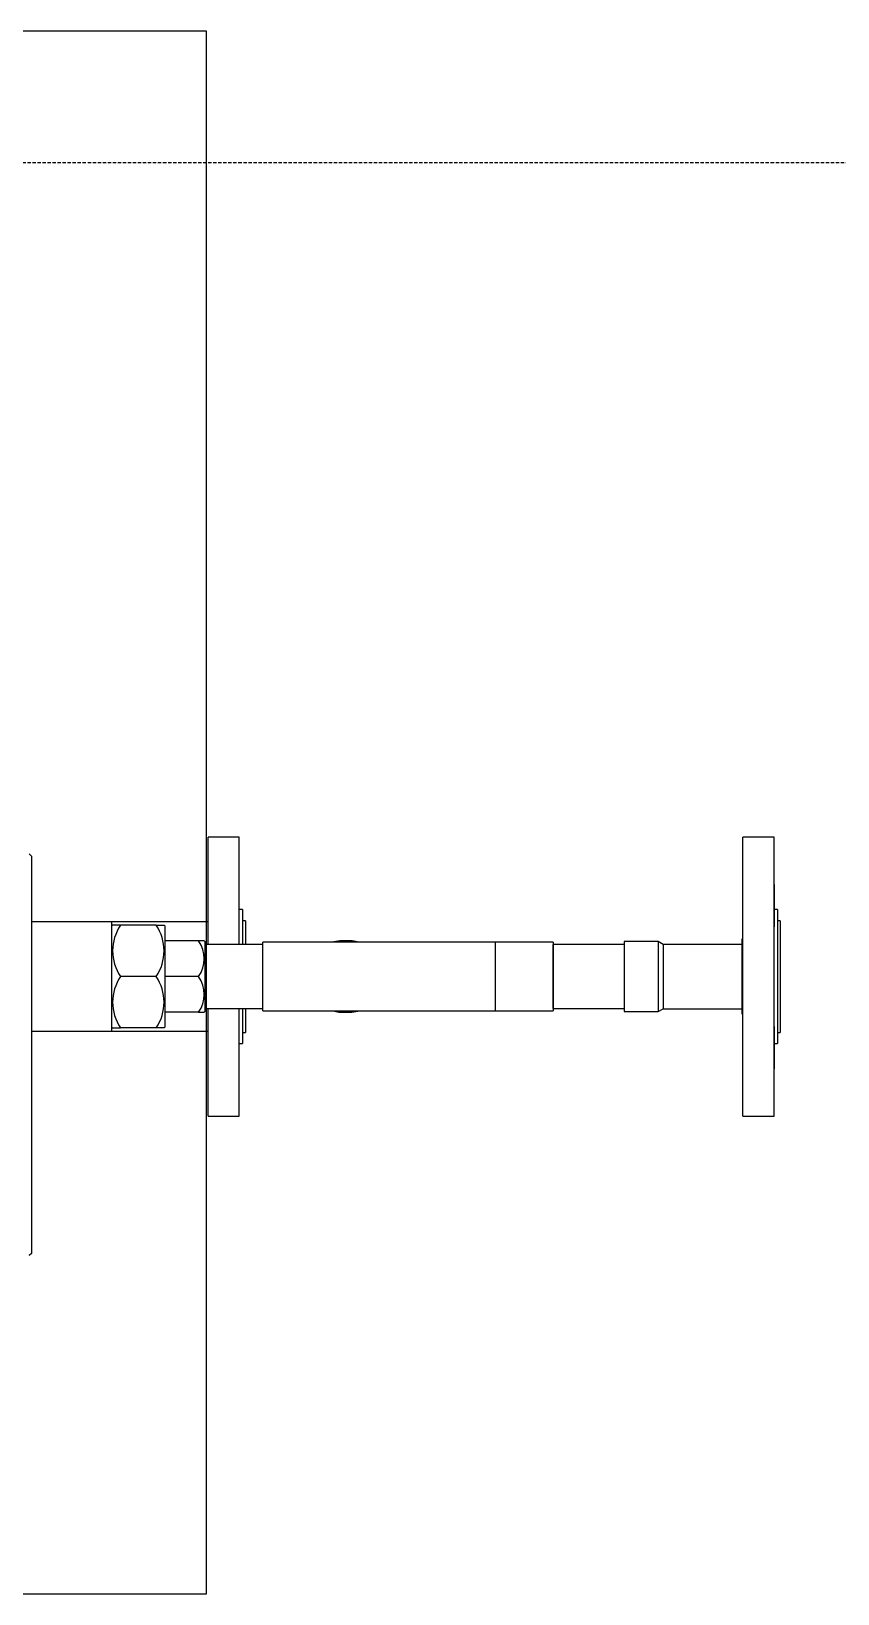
# Model space of a CAD drawing. Header units: millimetres. Extents: x 5204 to 163252, y 3613 to 115772.
# Drawn here: x 39447 to 39809, y 33405 to 34105 of the extents above; entities that cross this region are included whole.
import ezdxf

# ---------------------------------------------------------------- set-up
doc = ezdxf.new("R2010")
doc.units = ezdxf.units.MM
doc.header["$LTSCALE"] = 0.2
doc.linetypes.add('HIDDEN', pattern=[0.375, 0.25, -0.125])
doc.layers.add('0-1', color=7, linetype='Continuous')

msp = doc.modelspace()

# ---------------------------------------------------------------- linework, layer by layer
at = {"layer": '0-1', "color": 7, "linetype": 'Continuous'}
for p, q in [((39526.06, 34105.34), (38596.06, 34105.34)), ((39526.06, 33405.34), (39526.06, 34105.34)), ((39540.69, 33744.34), (39526.69, 33744.34)), ((39526.69, 33696.14), (39526.69, 33744.34)), ((39540.69, 33744.34), (39526.69, 33744.34)), ((39526.69, 33696.14), (39526.69, 33744.34)), ((39540.69, 33696.14), (39540.69, 33744.34)), ((39540.69, 33696.14), (39540.69, 33744.34)), ((39780.29, 33744.34), (39766.29, 33744.34)), ((39766.29, 33619.34), (39766.29, 33744.34)), ((39780.29, 33619.34), (39780.29, 33744.34)), ((39446.56, 33736.83), (39447.56, 33735.81)), ((39446.56, 33736.83), (39447.56, 33735.81)), ((39446.58, 33736.85), (39447.58, 33735.85)), ((39447.56, 33735.81), (39447.56, 33716.84)), ((39447.56, 33735.81), (39447.56, 33716.84)), ((39447.58, 33735.85), (39447.58, 33716.85)), ((39780.29, 33723.16), (39780.29, 33704.16)), ((39780.29, 33723.16), (39780.29, 33711.84)), ((39447.56, 33716.84), (39447.56, 33576.84)), ((39447.56, 33716.84), (39447.56, 33576.84)), ((39447.58, 33716.85), (39447.58, 33576.85)), ((39483.46, 33706.34), (39447.56, 33706.34)), ((39483.46, 33706.34), (39447.56, 33706.34)), ((39483.46, 33706.34), (39483.46, 33657.34)), ((39526.69, 33706.34), (39483.46, 33706.34)), ((39483.46, 33706.34), (39483.46, 33657.34)), ((39526.69, 33706.34), (39483.46, 33706.34)), ((39542.19, 33711.84), (39540.69, 33711.84)), ((39542.19, 33711.84), (39540.69, 33711.84)), ((39542.19, 33711.84), (39542.19, 33696.14)), ((39542.19, 33711.84), (39542.19, 33696.14)), ((39543.46, 33706.84), (39542.19, 33706.84)), ((39543.46, 33706.84), (39542.19, 33706.84)), ((39543.46, 33706.84), (39543.46, 33696.14)), ((39543.46, 33706.84), (39543.46, 33696.14)), ((39781.79, 33711.84), (39780.29, 33711.84)), ((39781.79, 33711.84), (39781.79, 33651.84)), ((39783.06, 33706.84), (39781.79, 33706.84)), ((39783.06, 33706.84), (39783.06, 33656.84)), ((39483.92, 33704.86), (39483.46, 33704.4)), ((39483.92, 33704.86), (39483.46, 33704.4)), ((39487.46, 33704.84), (39483.9, 33704.84)), ((39487.46, 33704.84), (39483.9, 33704.84)), ((39503.46, 33704.84), (39487.46, 33704.84)), ((39503.46, 33704.84), (39487.46, 33704.84)), ((39503.46, 33704.84), (39507.02, 33704.84)), ((39503.46, 33704.84), (39507.02, 33704.84)), ((39507.46, 33704.4), (39507, 33704.86)), ((39507.46, 33704.4), (39507, 33704.86)), ((39507.46, 33659.29), (39507.46, 33704.4)), ((39507.46, 33659.29), (39507.46, 33704.4)), ((39507.46, 33661.84), (39507.46, 33701.84)), ((39507.46, 33661.84), (39507.46, 33701.84)), ((39766.29, 33698.59), (39765.79, 33698.59)), ((39765.79, 33698.59), (39765.79, 33665.09)), ((39522.48, 33697.84), (39507.46, 33697.84)), ((39524.96, 33697.84), (39522.48, 33697.84)), ((39525.46, 33697.34), (39524.94, 33697.87)), ((39525.46, 33666.34), (39525.46, 33697.34)), ((39525.46, 33666.97), (39525.46, 33696.72)), ((39551.26, 33696.14), (39525.46, 33696.14)), ((39655.43, 33697.22), (39551.26, 33697.22)), ((39551.26, 33666.47), (39551.26, 33697.22)), ((39582.98, 33697.35), (39582.58, 33697.25)), ((39585.78, 33697.85), (39582.98, 33697.35)), ((39591.05, 33697.84), (39585.75, 33697.84)), ((39588.68, 33697.45), (39587.88, 33697.25)), ((39591.48, 33697.85), (39588.68, 33697.45)), ((39594.18, 33697.25), (39591.48, 33697.85)), ((39681.26, 33697.22), (39655.43, 33697.22)), ((39681.26, 33697.22), (39681.26, 33666.47)), ((39681.26, 33667.47), (39681.26, 33696.22)), ((39713.06, 33696.14), (39681.26, 33696.14)), ((39713.06, 33697.51), (39713.06, 33666.17)), ((39728.4, 33697.51), (39713.06, 33697.51)), ((39728.4, 33697.51), (39728.4, 33666.17)), ((39730.55, 33696.24), (39728.4, 33697.51)), ((39765.79, 33696.24), (39730.55, 33696.24)), ((39730.55, 33696.24), (39730.55, 33667.44)), ((39783.06, 33697.24), (39783.06, 33666.44)), ((39503.46, 33681.84), (39487.46, 33681.84)), ((39503.46, 33681.84), (39487.46, 33681.84)), ((39522.48, 33681.84), (39507.46, 33681.84)), ((39522.48, 33665.84), (39507.46, 33665.84)), ((39522.48, 33665.84), (39524.96, 33665.84)), ((39524.94, 33665.82), (39525.46, 33666.34)), ((39525.46, 33667.54), (39551.26, 33667.54)), ((39526.69, 33619.34), (39526.69, 33667.54)), ((39526.69, 33619.34), (39526.69, 33667.54)), ((39540.69, 33619.34), (39540.69, 33667.54)), ((39540.69, 33619.34), (39540.69, 33667.54)), ((39542.19, 33667.54), (39542.19, 33651.84)), ((39542.19, 33667.54), (39542.19, 33651.84)), ((39543.46, 33667.54), (39543.46, 33656.84)), ((39543.46, 33667.54), (39543.46, 33656.84)), ((39551.26, 33666.47), (39655.43, 33666.47)), ((39582.58, 33666.45), (39585.28, 33665.85)), ((39585.28, 33665.85), (39585.78, 33665.85)), ((39585.75, 33665.84), (39591.05, 33665.84)), ((39587.88, 33666.45), (39590.58, 33665.85)), ((39590.58, 33665.85), (39591.08, 33665.85)), ((39591.08, 33665.85), (39593.78, 33666.35)), ((39593.78, 33666.35), (39594.18, 33666.45)), ((39655.43, 33666.47), (39681.26, 33666.47)), ((39681.26, 33667.54), (39713.06, 33667.54)), ((39713.06, 33666.17), (39728.4, 33666.17)), ((39728.4, 33666.17), (39730.55, 33667.44)), ((39730.55, 33667.44), (39765.79, 33667.44)), ((39765.79, 33665.09), (39766.29, 33665.09)), ((39447.56, 33657.34), (39483.46, 33657.34)), ((39447.56, 33657.34), (39526.69, 33657.34)), ((39447.56, 33657.34), (39483.46, 33657.34)), ((39447.56, 33657.34), (39526.69, 33657.34)), ((39483.46, 33659.29), (39483.92, 33658.83)), ((39483.46, 33659.29), (39483.92, 33658.83)), ((39483.9, 33658.84), (39487.46, 33658.84)), ((39483.9, 33658.84), (39487.46, 33658.84)), ((39503.46, 33658.84), (39487.46, 33658.84)), ((39503.46, 33658.84), (39487.46, 33658.84)), ((39507.02, 33658.84), (39503.46, 33658.84)), ((39507.02, 33658.84), (39503.46, 33658.84)), ((39507, 33658.83), (39507.46, 33659.29)), ((39542.19, 33656.84), (39543.46, 33656.84)), ((39542.19, 33656.84), (39543.46, 33656.84)), ((39780.29, 33659.53), (39780.29, 33640.53)), ((39781.79, 33656.84), (39783.06, 33656.84)), ((39540.69, 33651.84), (39542.19, 33651.84)), ((39540.69, 33651.84), (39542.19, 33651.84)), ((39780.29, 33651.84), (39781.79, 33651.84)), ((39780.29, 33651.84), (39780.29, 33640.53)), ((39526.69, 33619.34), (39540.69, 33619.34)), ((39526.69, 33619.34), (39540.69, 33619.34)), ((39766.29, 33619.34), (39780.29, 33619.34)), ((39447.56, 33576.84), (39447.56, 33557.88)), ((39447.56, 33576.84), (39447.56, 33557.88)), ((39447.58, 33576.85), (39447.58, 33557.85)), ((39447.56, 33557.88), (39446.56, 33556.86)), ((39447.56, 33557.88), (39446.56, 33556.86)), ((39447.58, 33557.85), (39446.58, 33556.85)), ((38596.06, 33405.34), (39526.06, 33405.34))]:
    msp.add_line(p, q, dxfattribs=at)
at = {"layer": '0-1', "color": 8, "linetype": 'HIDDEN', "ltscale": 30}
msp.add_line((57728.51, 34046.39), (38816.91, 34046.39), dxfattribs=at)
at = {"layer": '0-1', "color": 7}
for p, q in [((39780.29, 33744.34), (39766.29, 33744.34)), ((39766.29, 33619.34), (39766.29, 33744.34)), ((39780.29, 33619.34), (39780.29, 33744.34)), ((39780.29, 33723.16), (39780.29, 33704.16)), ((39780.29, 33723.16), (39780.29, 33711.84)), ((39781.79, 33711.84), (39780.29, 33711.84)), ((39781.79, 33711.84), (39781.79, 33651.84)), ((39783.06, 33706.84), (39781.79, 33706.84)), ((39783.06, 33706.84), (39783.06, 33656.84)), ((39766.29, 33698.59), (39765.79, 33698.59)), ((39765.79, 33698.59), (39765.79, 33665.09)), ((39522.48, 33697.84), (39507.46, 33697.84)), ((39524.96, 33697.84), (39522.48, 33697.84)), ((39525.46, 33697.34), (39524.94, 33697.87)), ((39525.46, 33666.34), (39525.46, 33697.34)), ((39525.46, 33666.97), (39525.46, 33696.72)), ((39551.26, 33696.14), (39525.46, 33696.14)), ((39655.43, 33697.22), (39551.26, 33697.22)), ((39551.26, 33666.47), (39551.26, 33697.22)), ((39582.98, 33697.35), (39582.58, 33697.25)), ((39585.78, 33697.85), (39582.98, 33697.35)), ((39591.05, 33697.84), (39585.75, 33697.84)), ((39588.68, 33697.45), (39587.88, 33697.25)), ((39591.48, 33697.85), (39588.68, 33697.45)), ((39594.18, 33697.25), (39591.48, 33697.85)), ((39681.26, 33697.22), (39655.43, 33697.22)), ((39681.26, 33697.22), (39681.26, 33666.47)), ((39681.26, 33667.47), (39681.26, 33696.22)), ((39713.06, 33696.14), (39681.26, 33696.14)), ((39713.06, 33697.51), (39713.06, 33666.17)), ((39728.4, 33697.51), (39713.06, 33697.51)), ((39728.4, 33697.51), (39728.4, 33666.17)), ((39730.55, 33696.24), (39728.4, 33697.51)), ((39765.79, 33696.24), (39730.55, 33696.24)), ((39730.55, 33696.24), (39730.55, 33667.44)), ((39783.06, 33697.24), (39783.06, 33666.44)), ((39522.48, 33681.84), (39507.46, 33681.84)), ((39522.48, 33665.84), (39507.46, 33665.84)), ((39522.48, 33665.84), (39524.96, 33665.84)), ((39524.94, 33665.82), (39525.46, 33666.34)), ((39525.46, 33667.54), (39551.26, 33667.54)), ((39551.26, 33666.47), (39655.43, 33666.47)), ((39582.58, 33666.45), (39585.28, 33665.85)), ((39585.28, 33665.85), (39585.78, 33665.85)), ((39585.75, 33665.84), (39591.05, 33665.84)), ((39587.88, 33666.45), (39590.58, 33665.85)), ((39590.58, 33665.85), (39591.08, 33665.85)), ((39591.08, 33665.85), (39593.78, 33666.35)), ((39593.78, 33666.35), (39594.18, 33666.45)), ((39655.43, 33666.47), (39681.26, 33666.47)), ((39681.26, 33667.54), (39713.06, 33667.54)), ((39713.06, 33666.17), (39728.4, 33666.17)), ((39728.4, 33666.17), (39730.55, 33667.44)), ((39730.55, 33667.44), (39765.79, 33667.44)), ((39765.79, 33665.09), (39766.29, 33665.09)), ((39507, 33658.83), (39507.46, 33659.29)), ((39780.29, 33659.53), (39780.29, 33640.53)), ((39781.79, 33656.84), (39783.06, 33656.84)), ((39780.29, 33651.84), (39781.79, 33651.84)), ((39780.29, 33651.84), (39780.29, 33640.53)), ((39766.29, 33619.34), (39780.29, 33619.34))]:
    msp.add_line(p, q, dxfattribs=at)
at = {"layer": '0-1', "color": 7, "linetype": 'Continuous'}
for centre, radius, start, end in [((39504.36, 33693.34), 20.44, 145.7637, 214.2363), ((39504.36, 33693.34), 20.44, 145.7637, 214.2363), ((39486.56, 33693.34), 20.44, 325.7637, 34.2363), ((39486.56, 33693.34), 20.44, 325.7637, 34.2363), ((39510.66, 33689.84), 14.27, 325.9055, 34.0945), ((36700.17, 33681.84), 2955.3, 359.7019, 0.2981), ((39504.36, 33670.34), 20.44, 145.7637, 214.2363), ((39504.36, 33670.34), 20.44, 145.7637, 214.2363), ((39486.56, 33670.34), 20.44, 325.7637, 34.2363), ((39486.56, 33670.34), 20.44, 325.7637, 34.2363), ((39510.66, 33673.84), 14.27, 325.9056, 34.0945), ((39648.37, 33946.16), 279.78, 270.9513, 271.4463)]:
    msp.add_arc(centre, radius, start, end, dxfattribs=at)
at = {"layer": '0-1', "color": 7}
for centre, radius, start, end in [((39510.66, 33689.84), 14.27, 325.9055, 34.0945), ((36700.17, 33681.84), 2955.3, 359.7019, 0.2981), ((39510.66, 33673.84), 14.27, 325.9056, 34.0945), ((39648.37, 33946.16), 279.78, 270.9513, 271.4463)]:
    msp.add_arc(centre, radius, start, end, dxfattribs=at)

doc.saveas('drawing.dxf')
